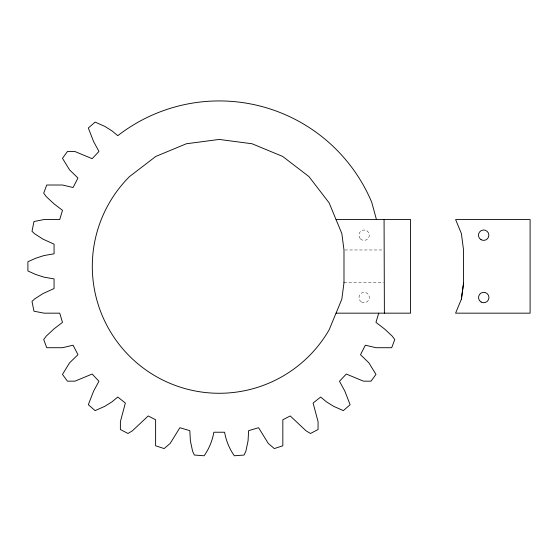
<?xml version="1.0" encoding="UTF-8"?>
<svg xmlns="http://www.w3.org/2000/svg" width="558" height="558" viewBox="0 0 558 558"><rect width="100%" height="100%" fill="white"/><g stroke="black" fill="none" stroke-linecap="round" stroke-linejoin="round"><path stroke-width="0.42" stroke-dasharray="2.79 2.09" d="M344.844 249.97L382.509 249.97M343.986 282.746L383.527 282.746M361.577 302.038A5.217 5.217 0 0 0 369.403 297.526A5.217 5.217 0 0 0 361.577 293.006A5.217 5.217 0 0 0 361.577 302.038M360.419 238.88A5.217 5.217 0 0 0 369.145 236.543A5.217 5.217 0 0 0 362.756 230.154A5.217 5.217 0 0 0 360.419 238.88"/><path stroke-width="0.84" d="M463.538 283.736L463.538 249.97L461.375 233.509L455.593 219.552L530.1 219.552L530.1 313.164L455.593 313.164L461.375 299.207L463.538 282.746M461.375 299.207L463.419 284.594M378.729 313.164L375.946 322.371L384.49 328.927L392.232 336.132L394.757 339.557L391.702 347.711L375.946 347.711L365.357 345.193L360.496 354.7L368.88 362.833L375.966 374.411L371.028 381.17L363.467 381.17L346.288 374.041L339.487 381.274L344.823 391.088L350.124 404.703L343.344 410.618L333.684 406.35L326.437 401.823L320.662 397.031L313.101 403.05L318.067 421.688L318.067 429.514L310.464 433.489L306.007 430.776L290.237 415.954L282.829 419.769L282.829 445.786L274.306 448.576L268.293 443.45L258.584 427.721L248.624 430.643L248.052 440.897L245.876 451.185L244.09 455.049L234.339 455.767C229.366 448.792 226.06 440.667 224.609 432.234L213.847 432.234C212.389 440.667 209.083 448.792 204.109 455.767L194.358 455.049L192.58 451.185L190.397 440.897L189.825 430.643L179.864 427.721L170.155 443.45L164.143 448.576L155.619 445.786L155.619 419.769L148.212 415.954L132.441 430.776L127.984 433.489L120.382 429.514L120.382 421.688L125.348 403.05L117.787 397.031L112.012 401.823L104.764 406.35L95.104 410.618L88.324 404.703L93.625 391.088L98.961 381.274L92.161 374.041L74.981 381.17L67.42 381.17L62.482 374.411L69.569 362.833L77.953 354.7L73.091 345.193L62.503 347.711L46.746 347.711L43.691 339.557L46.216 336.132L53.959 328.927L62.503 322.371L59.72 313.164L44.061 313.164L33.975 311.197L32.001 301.411L34.673 298.914L43.064 293.536L54.063 288.556L54.063 278.902L43.998 277.159L35.726 274.487L27.9 270.972L27.9 261.744L35.726 258.228L43.998 255.557L54.063 253.813L54.063 244.16L43.064 239.18L34.673 233.802L32.001 231.312L33.975 221.519L44.061 219.552L59.72 219.552L62.503 210.345L53.959 203.789L46.216 196.583L43.691 193.159L46.746 185.012L62.503 185.012L73.091 187.523L77.953 178.016L69.569 169.883L62.482 158.305L67.42 151.546L74.981 151.546L92.161 158.674L98.961 151.441L93.625 141.627L88.324 128.012L95.104 122.097L104.764 126.366L112.012 130.893L117.787 135.685A165.419 165.419 0 0 1 371.698 202.198L376.455 219.552M336.042 219.552L410.549 219.552L410.549 313.164L336.042 313.164M384.071 219.552L384.385 313.164M343.986 282.746L341.824 299.207L329.143 329.82A126.924 126.924 0 0 1 141.962 367.052A126.924 126.924 0 0 1 129.477 176.614L155.766 156.442L186.372 143.762L219.224 139.437L252.076 143.762L282.683 156.442L308.972 176.614L329.143 202.896L341.824 233.509L343.986 249.97L343.986 282.746M481.129 302.038A5.217 5.217 0 0 0 488.954 297.526A5.217 5.217 0 0 0 481.129 293.006A5.217 5.217 0 0 0 481.129 302.038M481.052 239.71A5.217 5.217 0 0 0 488.871 235.19A5.217 5.217 0 0 0 481.052 230.677A5.217 5.217 0 0 0 481.052 239.71"/></g></svg>
